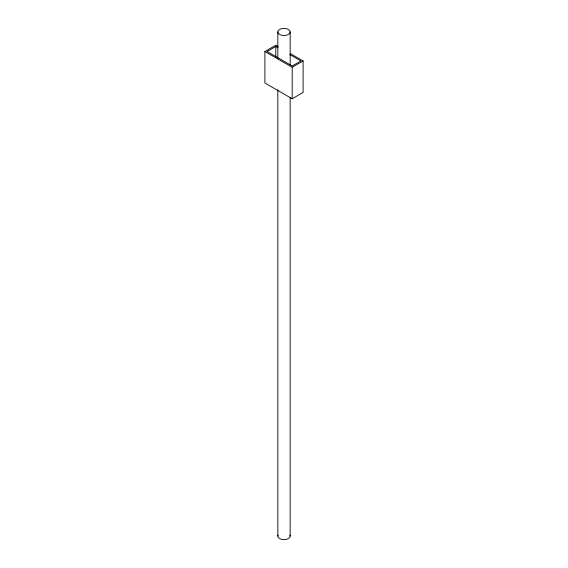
<?xml version="1.0" encoding="UTF-8"?>
<svg xmlns="http://www.w3.org/2000/svg" width="568" height="568" viewBox="0 0 568 568"><rect width="100%" height="100%" fill="white"/><g stroke="black" fill="none" stroke-linecap="round" stroke-linejoin="round"><path stroke-width="0.85" d="M290.212 53.513L303.099 60.946L303.099 92.456L292.186 98.754L264.901 82.999L264.901 51.496L275.814 45.199L278.086 46.512M278.029 47.733L275.814 46.455L267.081 51.496L292.186 65.987L300.919 60.946L289.843 54.556M264.901 51.496L292.186 67.251L303.099 60.946M292.186 67.251L292.186 98.754M290.177 31.964A6.177 3.564 0 0 1 280.911 35.053A6.177 3.564 0 0 1 280.911 28.876A6.177 3.564 0 0 1 290.177 31.964L290.177 64.802M290.177 97.632L290.177 536.036M277.823 31.964L277.823 58.589M277.823 89.652L277.823 536.036M275.814 46.455L275.814 56.956M289.964 535.113A6.177 3.564 0 0 1 284 539.6A6.177 3.564 0 0 1 278.036 535.113"/></g></svg>
